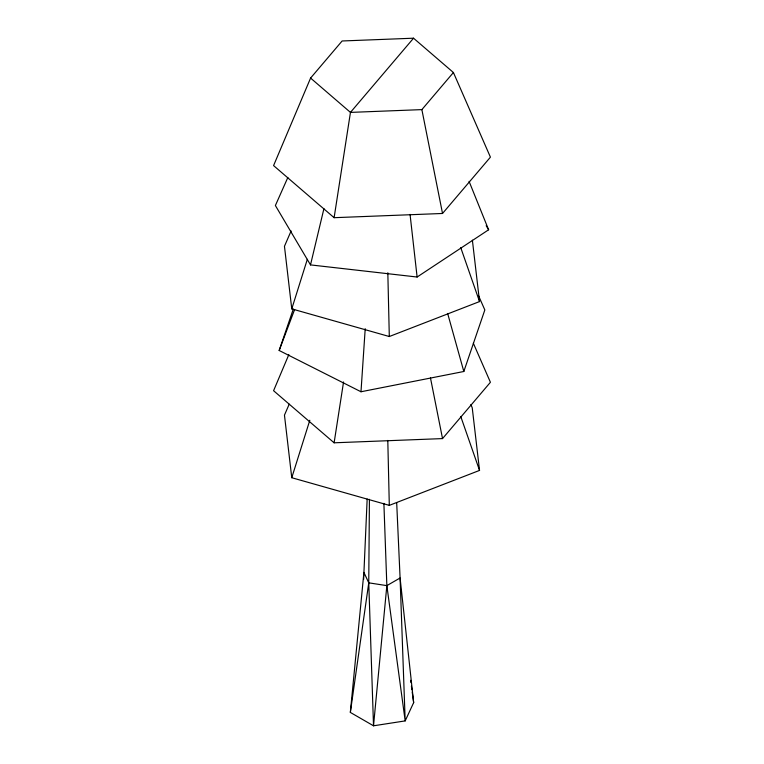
<?xml version="1.0" encoding="UTF-8"?>
<svg xmlns="http://www.w3.org/2000/svg" width="764" height="764" viewBox="0 0 764 764"><rect width="100%" height="100%" fill="white"/><g stroke="black" fill="none" stroke-linecap="round" stroke-linejoin="round"><path stroke-width="1.15" d="M396.697 502.874L400.088 577.995L413.658 702.622L405.178 720.901L373.52 725.8L368.754 582.836L369.423 499.322M363.616 579.484L367.159 499.054M478.589 295.84L484.834 309.936L463.824 371.495L360.99 391.76L365.211 328.711M383.891 503.352L386.851 585.635L373.52 725.8L350.342 712.42L363.912 572.398L368.754 582.836L350.342 712.42M334.116 217.692L350.456 112.394L413.544 38.2L453.415 72.523L490.421 157.155L442.528 213.471L334.116 217.692L273.579 165.587L310.585 78.071L342.129 40.979L413.544 38.2M473.346 343.217L490.421 382.277L442.528 438.593L334.116 442.805L343.552 381.971M469.086 181.374L488.616 229.783L417.115 277.026L310.499 264.898L323.936 208.629M472.381 240.163L479.544 301.579L389.306 336.523L291.762 308.876L307.329 259.321M470.882 404.557L472.238 407.823L479.544 470.414L389.306 505.367L291.762 477.72L309.812 420.267M360.99 391.76L279.166 350.485L293.3 309.076M279.166 350.485L294.627 309.525M288.84 354.611L273.579 390.71L334.116 442.805M291.113 230.957L284.456 246.285L291.762 308.876M289.212 404.175L284.456 415.129L291.762 477.72M287.837 177.496L275.384 205.526L310.499 264.898M310.585 78.071L350.456 112.394L421.871 109.615L453.415 72.523M386.851 585.635L400.088 577.995L405.178 720.901L386.851 585.635L368.754 582.836M486.19 225.686L488.616 229.783M460.749 247.641L479.544 301.579M460.749 416.485L479.544 470.414M447.647 313.441L463.824 371.495M421.871 109.615L442.528 213.471M430.466 377.913L442.528 438.593M410.612 680.313L410.936 682.663M411.414 686.187L411.892 689.711M412.216 692.05L413.658 702.622M410.058 214.407L417.115 277.026M387.826 272.777L389.306 336.523M387.797 440.436L389.306 505.367"/></g></svg>
